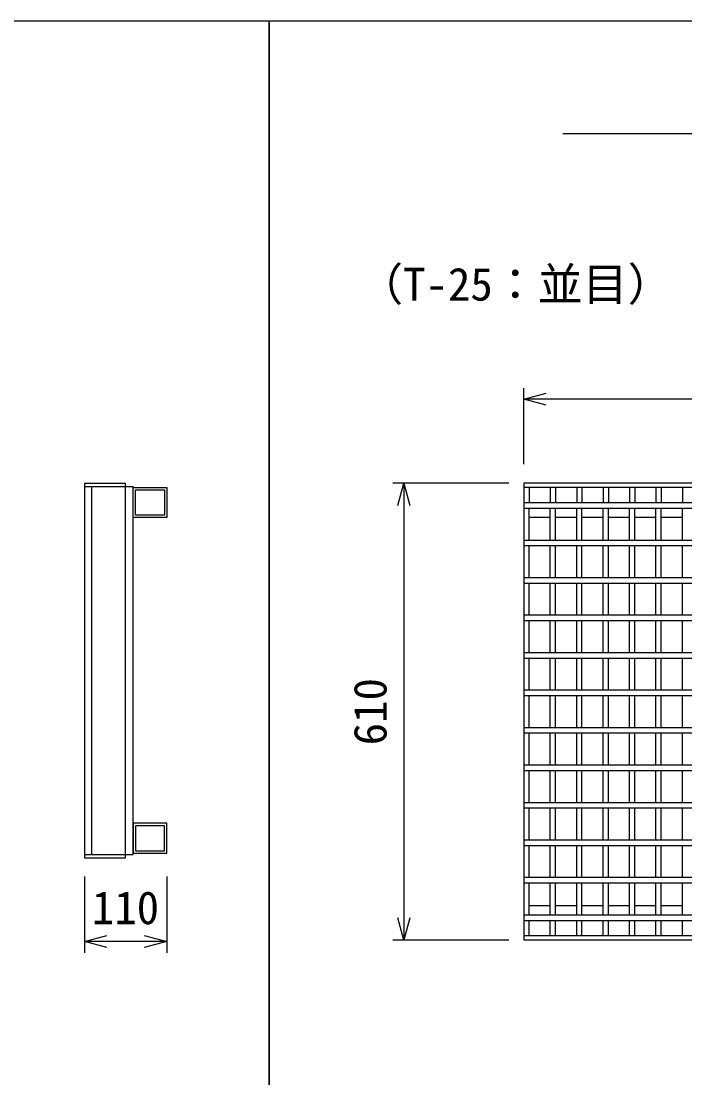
# Model space of a CAD drawing. Units: millimetres, scale not verified. Extents: x -25200 to 25200, y -8910 to 8910.
# Drawn here: x -20115 to -19229, y -4795 to -3385 of the extents above; entities that cross this region are included whole.
import ezdxf
from ezdxf.enums import TextEntityAlignment as Align

# ---------------------------------------------------------------- set-up
doc = ezdxf.new("R2010")
doc.units = ezdxf.units.MM
doc.header["$LTSCALE"] = 30
for name, color, linetype, lineweight in [('0-0_DIM', 7, 'Continuous', 25), ('0-2_HATCH', 6, 'Continuous', 25), ('0-6_TXT', 7, 'Continuous', 25)]:
    doc.layers.add(name, color=color, linetype=linetype, lineweight=lineweight)
doc.styles.add('ＭＳ ゴシック', font='')
doc.styles.get('ＭＳ ゴシック').set_extended_font_data('MS Gothic')

msp = doc.modelspace()

# ---------------------------------------------------------------- linework, layer by layer
at = {"layer": '0-0_DIM'}
for p, q in [((-19443.8, -3975.83), (-19443.8, -3874.24)), ((-18448.8, -3889.24), (-19443.8, -3889.24)), ((-19463.8, -4001.05), (-19618.8, -4001.05)), ((-19603.8, -4001.05), (-19603.8, -4611.05)), ((-20030.45, -4526.27), (-20030.45, -4627.86)), ((-19920.45, -4526.27), (-19920.45, -4627.86)), ((-19920.45, -4612.86), (-20030.45, -4612.86)), ((-19463.8, -4611.05), (-19618.8, -4611.05))]:
    msp.add_line(p, q, dxfattribs=at)
for points in [[(-19413.8, -3897.28), (-19443.8, -3889.24), (-19413.8, -3881.2)], [(-19611.83, -4031.05), (-19603.8, -4001.05), (-19595.76, -4031.05)], [(-19595.76, -4581.05), (-19603.8, -4611.05), (-19611.83, -4581.05)], [(-20000.45, -4620.9), (-20030.45, -4612.86), (-20000.45, -4604.82)], [(-19950.45, -4604.82), (-19920.45, -4612.86), (-19950.45, -4620.9)]]:
    msp.add_lwpolyline(points, dxfattribs=at)
at = {"layer": '0-2_HATCH'}
for p, q in [((-20030.45, -4001.05), (-20030.45, -4501.05)), ((-20030.45, -4001.05), (-19975.45, -4001.05)), ((-19443.8, -4001.05), (-19443.8, -4611.05)), ((-18448.8, -4001.05), (-19443.8, -4001.05)), ((-20030.45, -4005.55), (-19965.45, -4005.55)), ((-20020.45, -4496.55), (-20020.45, -4005.55)), ((-19965.45, -4496.55), (-19965.45, -4005.55)), ((-19965.45, -4007.05), (-19920.45, -4007.05)), ((-19965.45, -4047.05), (-19965.45, -4007.05)), ((-19962.25, -4010.25), (-19923.65, -4010.25)), ((-19962.25, -4043.85), (-19962.25, -4010.25)), ((-19923.65, -4010.25), (-19923.65, -4043.85)), ((-19920.45, -4007.05), (-19920.45, -4047.05)), ((-18448.8, -4007.05), (-19443.8, -4007.05)), ((-19436.8, -4007.05), (-19436.8, -4027.55)), ((-19408.51, -4007.05), (-19408.51, -4027.55)), ((-19401.51, -4007.05), (-19401.51, -4027.55)), ((-19373.22, -4007.05), (-19373.22, -4027.55)), ((-19366.22, -4007.05), (-19366.22, -4027.55)), ((-19337.94, -4007.05), (-19337.94, -4027.55)), ((-19330.94, -4007.05), (-19330.94, -4027.55)), ((-19302.65, -4007.05), (-19302.65, -4027.55)), ((-19295.65, -4007.05), (-19295.65, -4027.55)), ((-19267.37, -4007.05), (-19267.37, -4027.55)), ((-19260.37, -4007.05), (-19260.37, -4027.55)), ((-19232.08, -4007.05), (-19232.08, -4027.55)), ((-18448.8, -4027.55), (-19443.8, -4027.55)), ((-19923.65, -4043.85), (-19962.25, -4043.85)), ((-19443.8, -4034.55), (-18448.8, -4034.55)), ((-19436.8, -4077.55), (-19436.8, -4034.55)), ((-19408.51, -4077.55), (-19408.51, -4034.55)), ((-19401.51, -4077.55), (-19401.51, -4034.55)), ((-19373.22, -4077.55), (-19373.22, -4034.55)), ((-19366.22, -4077.55), (-19366.22, -4034.55)), ((-19337.94, -4077.55), (-19337.94, -4034.55)), ((-19330.94, -4077.55), (-19330.94, -4034.55)), ((-19302.65, -4077.55), (-19302.65, -4034.55)), ((-19295.65, -4077.55), (-19295.65, -4034.55)), ((-19267.37, -4077.55), (-19267.37, -4034.55)), ((-19260.37, -4077.55), (-19260.37, -4034.55)), ((-19232.08, -4077.55), (-19232.08, -4034.55)), ((-19920.45, -4047.05), (-19965.45, -4047.05)), ((-19408.51, -4047.05), (-19436.8, -4047.05)), ((-19373.22, -4047.05), (-19401.51, -4047.05)), ((-19337.94, -4047.05), (-19366.22, -4047.05)), ((-19302.65, -4047.05), (-19330.94, -4047.05)), ((-19267.37, -4047.05), (-19295.65, -4047.05)), ((-19232.08, -4047.05), (-19260.37, -4047.05)), ((-18448.8, -4077.55), (-19443.8, -4077.55)), ((-19443.8, -4084.55), (-18448.8, -4084.55)), ((-19436.8, -4127.55), (-19436.8, -4084.55)), ((-19408.51, -4127.55), (-19408.51, -4084.55)), ((-19401.51, -4127.55), (-19401.51, -4084.55)), ((-19373.22, -4127.55), (-19373.22, -4084.55)), ((-19366.22, -4127.55), (-19366.22, -4084.55)), ((-19337.94, -4127.55), (-19337.94, -4084.55)), ((-19330.94, -4127.55), (-19330.94, -4084.55)), ((-19302.65, -4127.55), (-19302.65, -4084.55)), ((-19295.65, -4127.55), (-19295.65, -4084.55)), ((-19267.37, -4127.55), (-19267.37, -4084.55)), ((-19260.37, -4127.55), (-19260.37, -4084.55)), ((-19232.08, -4127.55), (-19232.08, -4084.55)), ((-18448.8, -4127.55), (-19443.8, -4127.55)), ((-19443.8, -4134.55), (-18448.8, -4134.55)), ((-19436.8, -4177.55), (-19436.8, -4134.55)), ((-19408.51, -4177.55), (-19408.51, -4134.55)), ((-19401.51, -4177.55), (-19401.51, -4134.55)), ((-19373.22, -4177.55), (-19373.22, -4134.55)), ((-19366.22, -4177.55), (-19366.22, -4134.55)), ((-19337.94, -4177.55), (-19337.94, -4134.55)), ((-19330.94, -4177.55), (-19330.94, -4134.55)), ((-19302.65, -4177.55), (-19302.65, -4134.55)), ((-19295.65, -4177.55), (-19295.65, -4134.55)), ((-19267.37, -4177.55), (-19267.37, -4134.55)), ((-19260.37, -4177.55), (-19260.37, -4134.55)), ((-19232.08, -4177.55), (-19232.08, -4134.55)), ((-18448.8, -4177.55), (-19443.8, -4177.55)), ((-19443.8, -4184.55), (-18448.8, -4184.55)), ((-19436.8, -4227.55), (-19436.8, -4184.55)), ((-19408.51, -4227.55), (-19408.51, -4184.55)), ((-19401.51, -4227.55), (-19401.51, -4184.55)), ((-19373.22, -4227.55), (-19373.22, -4184.55)), ((-19366.22, -4227.55), (-19366.22, -4184.55)), ((-19337.94, -4227.55), (-19337.94, -4184.55)), ((-19330.94, -4227.55), (-19330.94, -4184.55)), ((-19302.65, -4227.55), (-19302.65, -4184.55)), ((-19295.65, -4227.55), (-19295.65, -4184.55)), ((-19267.37, -4227.55), (-19267.37, -4184.55)), ((-19260.37, -4227.55), (-19260.37, -4184.55)), ((-19232.08, -4227.55), (-19232.08, -4184.55)), ((-18448.8, -4227.55), (-19443.8, -4227.55)), ((-19443.8, -4234.55), (-18448.8, -4234.55)), ((-19436.8, -4277.55), (-19436.8, -4234.55)), ((-19408.51, -4277.55), (-19408.51, -4234.55)), ((-19401.51, -4277.55), (-19401.51, -4234.55)), ((-19373.22, -4277.55), (-19373.22, -4234.55)), ((-19366.22, -4277.55), (-19366.22, -4234.55)), ((-19337.94, -4277.55), (-19337.94, -4234.55)), ((-19330.94, -4277.55), (-19330.94, -4234.55)), ((-19302.65, -4277.55), (-19302.65, -4234.55)), ((-19295.65, -4277.55), (-19295.65, -4234.55)), ((-19267.37, -4277.55), (-19267.37, -4234.55)), ((-19260.37, -4277.55), (-19260.37, -4234.55)), ((-19232.08, -4277.55), (-19232.08, -4234.55)), ((-18448.8, -4277.55), (-19443.8, -4277.55)), ((-19443.8, -4284.55), (-18448.8, -4284.55)), ((-19436.8, -4327.55), (-19436.8, -4284.55)), ((-19408.51, -4327.55), (-19408.51, -4284.55)), ((-19401.51, -4327.55), (-19401.51, -4284.55)), ((-19373.22, -4327.55), (-19373.22, -4284.55)), ((-19366.22, -4327.55), (-19366.22, -4284.55)), ((-19337.94, -4327.55), (-19337.94, -4284.55)), ((-19330.94, -4327.55), (-19330.94, -4284.55)), ((-19302.65, -4327.55), (-19302.65, -4284.55)), ((-19295.65, -4327.55), (-19295.65, -4284.55)), ((-19267.37, -4327.55), (-19267.37, -4284.55)), ((-19260.37, -4327.55), (-19260.37, -4284.55)), ((-19232.08, -4327.55), (-19232.08, -4284.55)), ((-18448.8, -4327.55), (-19443.8, -4327.55)), ((-19443.8, -4334.55), (-18448.8, -4334.55)), ((-19436.8, -4377.55), (-19436.8, -4334.55)), ((-19408.51, -4377.55), (-19408.51, -4334.55)), ((-19401.51, -4377.55), (-19401.51, -4334.55)), ((-19373.22, -4377.55), (-19373.22, -4334.55)), ((-19366.22, -4377.55), (-19366.22, -4334.55)), ((-19337.94, -4377.55), (-19337.94, -4334.55)), ((-19330.94, -4377.55), (-19330.94, -4334.55)), ((-19302.65, -4377.55), (-19302.65, -4334.55)), ((-19295.65, -4377.55), (-19295.65, -4334.55)), ((-19267.37, -4377.55), (-19267.37, -4334.55)), ((-19260.37, -4377.55), (-19260.37, -4334.55)), ((-19232.08, -4377.55), (-19232.08, -4334.55)), ((-18448.8, -4377.55), (-19443.8, -4377.55)), ((-19443.8, -4384.55), (-18448.8, -4384.55)), ((-19436.8, -4427.55), (-19436.8, -4384.55)), ((-19408.51, -4427.55), (-19408.51, -4384.55)), ((-19401.51, -4427.55), (-19401.51, -4384.55)), ((-19373.22, -4427.55), (-19373.22, -4384.55)), ((-19366.22, -4427.55), (-19366.22, -4384.55)), ((-19337.94, -4427.55), (-19337.94, -4384.55)), ((-19330.94, -4427.55), (-19330.94, -4384.55)), ((-19302.65, -4427.55), (-19302.65, -4384.55)), ((-19295.65, -4427.55), (-19295.65, -4384.55)), ((-19267.37, -4427.55), (-19267.37, -4384.55)), ((-19260.37, -4427.55), (-19260.37, -4384.55)), ((-19232.08, -4427.55), (-19232.08, -4384.55)), ((-18448.8, -4427.55), (-19443.8, -4427.55)), ((-19443.8, -4434.55), (-18448.8, -4434.55)), ((-19436.8, -4477.55), (-19436.8, -4434.55)), ((-19408.51, -4477.55), (-19408.51, -4434.55)), ((-19401.51, -4477.55), (-19401.51, -4434.55)), ((-19373.22, -4477.55), (-19373.22, -4434.55)), ((-19366.22, -4477.55), (-19366.22, -4434.55)), ((-19337.94, -4477.55), (-19337.94, -4434.55)), ((-19330.94, -4477.55), (-19330.94, -4434.55)), ((-19302.65, -4477.55), (-19302.65, -4434.55)), ((-19295.65, -4477.55), (-19295.65, -4434.55)), ((-19267.37, -4477.55), (-19267.37, -4434.55)), ((-19260.37, -4477.55), (-19260.37, -4434.55)), ((-19232.08, -4477.55), (-19232.08, -4434.55)), ((-19920.45, -4455.05), (-19965.45, -4455.05)), ((-19965.45, -4455.05), (-19965.45, -4495.05)), ((-19920.45, -4495.05), (-19920.45, -4455.05)), ((-19923.65, -4458.25), (-19962.25, -4458.25)), ((-19962.25, -4458.25), (-19962.25, -4491.85)), ((-19923.65, -4491.85), (-19923.65, -4458.25)), ((-18448.8, -4477.55), (-19443.8, -4477.55)), ((-20030.45, -4496.55), (-19965.45, -4496.55)), ((-19965.45, -4495.05), (-19920.45, -4495.05)), ((-19962.25, -4491.85), (-19923.65, -4491.85)), ((-19443.8, -4484.55), (-18448.8, -4484.55)), ((-19436.8, -4527.55), (-19436.8, -4484.55)), ((-19408.51, -4527.55), (-19408.51, -4484.55)), ((-19401.51, -4527.55), (-19401.51, -4484.55)), ((-19373.22, -4527.55), (-19373.22, -4484.55)), ((-19366.22, -4527.55), (-19366.22, -4484.55)), ((-19337.94, -4527.55), (-19337.94, -4484.55)), ((-19330.94, -4527.55), (-19330.94, -4484.55)), ((-19302.65, -4527.55), (-19302.65, -4484.55)), ((-19295.65, -4527.55), (-19295.65, -4484.55)), ((-19267.37, -4527.55), (-19267.37, -4484.55)), ((-19260.37, -4527.55), (-19260.37, -4484.55)), ((-19232.08, -4527.55), (-19232.08, -4484.55)), ((-18448.8, -4527.55), (-19443.8, -4527.55)), ((-19443.8, -4534.55), (-18448.8, -4534.55)), ((-19436.8, -4577.55), (-19436.8, -4534.55)), ((-19408.51, -4577.55), (-19408.51, -4534.55)), ((-19401.51, -4577.55), (-19401.51, -4534.55)), ((-19373.22, -4577.55), (-19373.22, -4534.55)), ((-19366.22, -4577.55), (-19366.22, -4534.55)), ((-19337.94, -4577.55), (-19337.94, -4534.55)), ((-19330.94, -4577.55), (-19330.94, -4534.55)), ((-19302.65, -4577.55), (-19302.65, -4534.55)), ((-19295.65, -4577.55), (-19295.65, -4534.55)), ((-19267.37, -4577.55), (-19267.37, -4534.55)), ((-19260.37, -4577.55), (-19260.37, -4534.55)), ((-19232.08, -4577.55), (-19232.08, -4534.55)), ((-19408.51, -4565.05), (-19436.8, -4565.05)), ((-19373.22, -4565.05), (-19401.51, -4565.05)), ((-19337.94, -4565.05), (-19366.22, -4565.05)), ((-19302.65, -4565.05), (-19330.94, -4565.05)), ((-19267.37, -4565.05), (-19295.65, -4565.05)), ((-19232.08, -4565.05), (-19260.37, -4565.05)), ((-18448.8, -4577.55), (-19443.8, -4577.55)), ((-19443.8, -4584.55), (-18448.8, -4584.55)), ((-19436.8, -4605.05), (-19436.8, -4584.55)), ((-19408.51, -4605.05), (-19408.51, -4584.55)), ((-19401.51, -4605.05), (-19401.51, -4584.55)), ((-19373.22, -4605.05), (-19373.22, -4584.55)), ((-19366.22, -4605.05), (-19366.22, -4584.55)), ((-19337.94, -4605.05), (-19337.94, -4584.55)), ((-19330.94, -4605.05), (-19330.94, -4584.55)), ((-19302.65, -4605.05), (-19302.65, -4584.55)), ((-19295.65, -4605.05), (-19295.65, -4584.55)), ((-19267.37, -4605.05), (-19267.37, -4584.55)), ((-19260.37, -4605.05), (-19260.37, -4584.55)), ((-19232.08, -4605.05), (-19232.08, -4584.55)), ((-18448.8, -4605.05), (-19443.8, -4605.05)), ((-18448.8, -4611.05), (-19443.8, -4611.05))]:
    msp.add_line(p, q, dxfattribs=at)
msp.add_lwpolyline([(-20030.45, -4501.05), (-19975.45, -4501.05), (-19975.45, -4001.05)], dxfattribs=at)
at = {"layer": '0-6_TXT'}
msp.add_line((-19391.75, -3534.72), (-18376.17, -3534.72), dxfattribs=at)
for points in [[(-21583.96, -6234.72), (-19783.96, -6234.72), (-19783.96, -3384.72), (-21583.96, -3384.72)], [(-19783.96, -6234.72), (-17983.96, -6234.72), (-17983.96, -3384.72), (-19783.96, -3384.72)]]:
    msp.add_lwpolyline(points, close=True, dxfattribs=at)

# ---------------------------------------------------------------- texts
at = {"layer": '0-0_DIM', "style": 'ＭＳ ゴシック'}
for s, p in [('（T-25：並目）', (-19664.93, -3770.87)), ('110', (-20020.45, -4602.86))]:
    msp.add_text(s, height=43.99, dxfattribs=at).set_placement(p, align=Align.BOTTOM_LEFT)
msp.add_text('610', height=43.99, rotation=90, dxfattribs=at).set_placement((-19613.8, -4351.05), align=Align.BOTTOM_LEFT)

doc.saveas('drawing.dxf')
